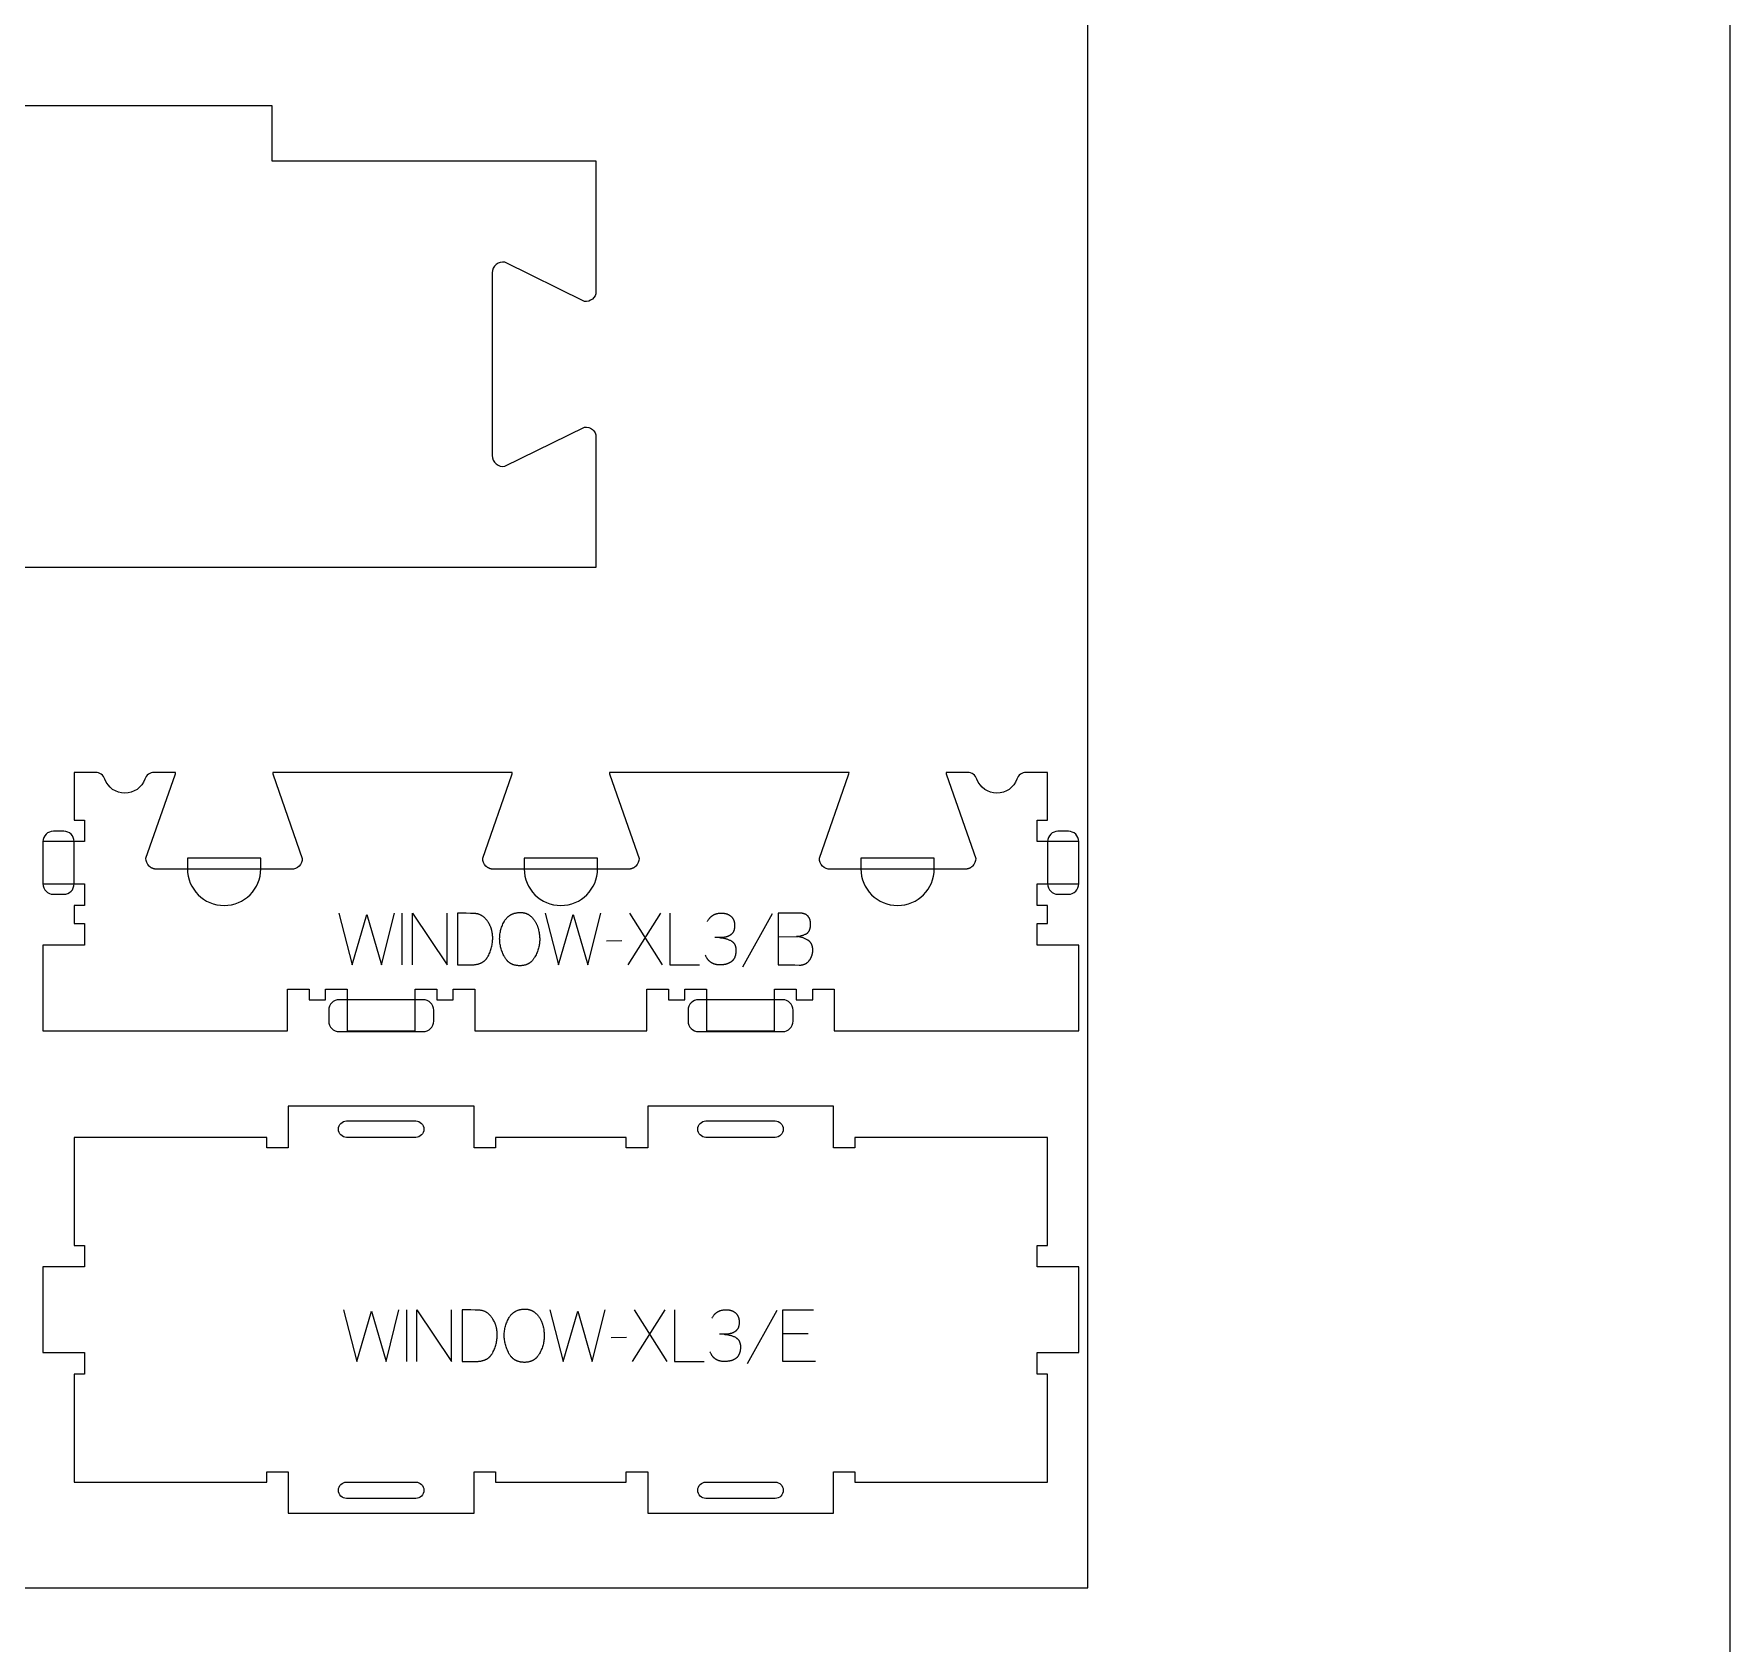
# Model space of a CAD drawing. Extents: x 0 to 4485, y 0 to 8771.
# Drawn here: x 2202 to 3183, y 3731 to 4662 of the extents above; entities that cross this region are included whole.
import ezdxf

# ---------------------------------------------------------------- set-up
doc = ezdxf.new("R2010")
doc.units = 0
for name, color, linetype in [('0_SHEET_SPRUCEPLY_2440X122', 1, 'CONTINUOUS'), ('1_ANYTOOL_1MMDEEP_LABELS_S', 2, 'CONTINUOUS'), ('3_ANYTOOL_CUTTHROUGH_INSID', 4, 'CONTINUOUS'), ('4_ANYTOOL_CUTTHROUGH_OUTSI', 5, 'CONTINUOUS'), ('5_ANYTOOL_HALF_MILL_9MM_IN', 3, 'CONTINUOUS'), ('DONOTCUT', 7, 'CONTINUOUS')]:
    doc.layers.add(name, color=color, linetype=linetype)

msp = doc.modelspace()

# ---------------------------------------------------------------- linework, layer by layer
at = {"layer": '0_SHEET_SPRUCEPLY_2440X122'}
msp.add_lwpolyline([(371.7, 4982.59), (371.7, 3762.59), (2811.7, 3762.59), (2811.7, 4982.59)], close=True, dxfattribs=at)
at = {"layer": '1_ANYTOOL_1MMDEEP_LABELS_S', "color": 2}
for points in [[(2378.19, 4153.08), (2385.9, 4123.08), (2394.34, 4152.18), (2402.83, 4123.08), (2410.33, 4153.08)], [(2414.7, 4153.08), (2414.7, 4123.08)], [(2420.7, 4123.08), (2420.7, 4153.08), (2440.76, 4123.08), (2440.76, 4153.08)], [(2497.59, 4153.08), (2505.3, 4123.08), (2513.74, 4152.18), (2522.23, 4123.08), (2529.73, 4153.08)], [(2564.27, 4153.08), (2545.37, 4123.08)], [(2565.51, 4123.08), (2546.57, 4153.08)], [(2569.8, 4153.08), (2569.8, 4123.08), (2586.9, 4123.08)], [(2591.44, 4148.15), (2591.6, 4148.45), (2591.77, 4148.75), (2591.94, 4149.03), (2592.12, 4149.31), (2592.3, 4149.57), (2592.49, 4149.83), (2592.68, 4150.07), (2592.79, 4150.19), (2592.89, 4150.31), (2592.99, 4150.42), (2593.1, 4150.53), (2593.2, 4150.64), (2593.31, 4150.75), (2593.42, 4150.85), (2593.53, 4150.96), (2593.65, 4151.06), (2593.76, 4151.15), (2593.88, 4151.25), (2593.99, 4151.34), (2594.11, 4151.43), (2594.23, 4151.52), (2594.36, 4151.61), (2594.48, 4151.69), (2594.61, 4151.77), (2594.73, 4151.85), (2594.86, 4151.92), (2594.99, 4152), (2595.12, 4152.07), (2595.26, 4152.14), (2595.39, 4152.2), (2595.53, 4152.27), (2595.67, 4152.33), (2595.81, 4152.39), (2595.95, 4152.44), (2596.09, 4152.5), (2596.23, 4152.55), (2596.38, 4152.6), (2596.53, 4152.65), (2596.68, 4152.69), (2596.98, 4152.77), (2597.29, 4152.84), (2597.6, 4152.91), (2597.93, 4152.96), (2598.25, 4153), (2598.59, 4153.04), (2598.93, 4153.06), (2599.28, 4153.07), (2599.63, 4153.08), (2599.84, 4153.08), (2600.05, 4153.07), (2600.25, 4153.06), (2600.46, 4153.05), (2600.66, 4153.03), (2600.85, 4153.01), (2601.05, 4152.99), (2601.24, 4152.96), (2601.43, 4152.93), (2601.62, 4152.9), (2601.81, 4152.86), (2601.99, 4152.81), (2602.17, 4152.77), (2602.35, 4152.72), (2602.53, 4152.67), (2602.7, 4152.61), (2602.87, 4152.55), (2603.04, 4152.48), (2603.2, 4152.41), (2603.37, 4152.34), (2603.53, 4152.27), (2603.69, 4152.19), (2603.84, 4152.11), (2604, 4152.02), (2604.15, 4151.93), (2604.3, 4151.83), (2604.44, 4151.74), (2604.59, 4151.64), (2604.73, 4151.53), (2604.87, 4151.42), (2605, 4151.31), (2605.14, 4151.19), (2605.27, 4151.07), (2605.39, 4150.95), (2605.52, 4150.83), (2605.63, 4150.7), (2605.75, 4150.57), (2605.86, 4150.43), (2605.96, 4150.29), (2606.06, 4150.15), (2606.16, 4150.01), (2606.25, 4149.86), (2606.34, 4149.71), (2606.42, 4149.56), (2606.5, 4149.4), (2606.58, 4149.24), (2606.65, 4149.08), (2606.72, 4148.91), (2606.78, 4148.74), (2606.84, 4148.57), (2606.89, 4148.4), (2606.94, 4148.22), (2606.99, 4148.04), (2607.03, 4147.85), (2607.07, 4147.66), (2607.1, 4147.47), (2607.13, 4147.28), (2607.15, 4147.08), (2607.18, 4146.88), (2607.19, 4146.68), (2607.2, 4146.47), (2607.21, 4146.26), (2607.22, 4146.05), (2607.21, 4145.49), (2607.2, 4145.16), (2607.17, 4144.84), (2607.14, 4144.53), (2607.1, 4144.23), (2607.08, 4144.08), (2607.05, 4143.93), (2607.02, 4143.79), (2606.99, 4143.65), (2606.96, 4143.52), (2606.93, 4143.38), (2606.89, 4143.25), (2606.85, 4143.12), (2606.81, 4143), (2606.76, 4142.87), (2606.72, 4142.75), (2606.67, 4142.63), (2606.62, 4142.52), (2606.56, 4142.41), (2606.51, 4142.29), (2606.45, 4142.19), (2606.39, 4142.08), (2606.33, 4141.98), (2606.26, 4141.88), (2606.2, 4141.78), (2606.13, 4141.69), (2606.06, 4141.59), (2605.91, 4141.42), (2605.76, 4141.24), (2605.6, 4141.08), (2605.44, 4140.92), (2605.36, 4140.84), (2605.28, 4140.77), (2605.2, 4140.69), (2605.11, 4140.62), (2605.03, 4140.55), (2604.94, 4140.48), (2604.85, 4140.42), (2604.76, 4140.35), (2604.67, 4140.29), (2604.58, 4140.23), (2604.49, 4140.17), (2604.39, 4140.11), (2604.3, 4140.05), (2604.2, 4140), (2604.11, 4139.94), (2604.01, 4139.89), (2603.91, 4139.84), (2603.81, 4139.79), (2603.71, 4139.75), (2603.61, 4139.7), (2603.5, 4139.66), (2603.4, 4139.62), (2603.19, 4139.54), (2602.97, 4139.46), (2602.75, 4139.4), (2602.53, 4139.33), (2602.31, 4139.27), (2602.09, 4139.22), (2601.86, 4139.17), (2601.63, 4139.12), (2601.4, 4139.08), (2601.17, 4139.04), (2600.93, 4139), (2600.7, 4138.98), (2600.46, 4138.95), (2600.22, 4138.93), (2599.97, 4138.91), (2599.73, 4138.9), (2599.48, 4138.89), (2595.77, 4138.85)], [(2632.41, 4153.08), (2632.41, 4123.08), (2642.1, 4123.08), (2644.63, 4122.99), (2644.86, 4122.99), (2645.08, 4122.99), (2645.31, 4122.99), (2645.53, 4123.01), (2645.74, 4123.02), (2645.95, 4123.05), (2646.16, 4123.07), (2646.37, 4123.11), (2646.58, 4123.15), (2646.78, 4123.19), (2646.97, 4123.24), (2647.17, 4123.3), (2647.36, 4123.36), (2647.55, 4123.43), (2647.73, 4123.5), (2647.91, 4123.58), (2648.09, 4123.66), (2648.27, 4123.75), (2648.44, 4123.85), (2648.61, 4123.95), (2648.77, 4124.05), (2648.94, 4124.16), (2649.1, 4124.28), (2649.25, 4124.4), (2649.41, 4124.53), (2649.56, 4124.67), (2649.7, 4124.81), (2649.85, 4124.95), (2649.99, 4125.1), (2650.13, 4125.26), (2650.26, 4125.42), (2650.39, 4125.59), (2650.52, 4125.76), (2650.65, 4125.93), (2650.76, 4126.1), (2650.88, 4126.28), (2650.99, 4126.45), (2651.1, 4126.63), (2651.2, 4126.81), (2651.3, 4126.98), (2651.4, 4127.16), (2651.49, 4127.34), (2651.58, 4127.53), (2651.66, 4127.71), (2651.74, 4127.89), (2651.81, 4128.08), (2651.89, 4128.27), (2651.95, 4128.45), (2652.02, 4128.64), (2652.07, 4128.83), (2652.13, 4129.02), (2652.18, 4129.21), (2652.23, 4129.41), (2652.27, 4129.6), (2652.31, 4129.8), (2652.34, 4129.99), (2652.37, 4130.19), (2652.4, 4130.39), (2652.42, 4130.59), (2652.44, 4130.79), (2652.45, 4130.99), (2652.46, 4131.2), (2652.47, 4131.4), (2652.47, 4131.61), (2652.47, 4131.86), (2652.46, 4132.11), (2652.45, 4132.35), (2652.43, 4132.59), (2652.4, 4132.82), (2652.37, 4133.05), (2652.33, 4133.28), (2652.29, 4133.5), (2652.24, 4133.72), (2652.19, 4133.93), (2652.13, 4134.14), (2652.06, 4134.34), (2651.99, 4134.54), (2651.91, 4134.73), (2651.83, 4134.92), (2651.74, 4135.11), (2651.7, 4135.2), (2651.65, 4135.29), (2651.6, 4135.38), (2651.55, 4135.46), (2651.5, 4135.55), (2651.44, 4135.63), (2651.39, 4135.72), (2651.33, 4135.8), (2651.28, 4135.88), (2651.22, 4135.96), (2651.16, 4136.04), (2651.09, 4136.12), (2651.03, 4136.2), (2650.97, 4136.28), (2650.9, 4136.35), (2650.83, 4136.43), (2650.76, 4136.5), (2650.69, 4136.57), (2650.62, 4136.64), (2650.55, 4136.71), (2650.47, 4136.78), (2650.4, 4136.85), (2650.24, 4136.98), (2650.08, 4137.1), (2649.91, 4137.23), (2649.74, 4137.34), (2649.56, 4137.46), (2649.19, 4137.67), (2648.82, 4137.88), (2648.44, 4138.07), (2648.05, 4138.26), (2647.66, 4138.43), (2647.26, 4138.58), (2646.86, 4138.73), (2646.45, 4138.87), (2646.04, 4138.99), (2645.61, 4139.1), (2645.19, 4139.2), (2644.75, 4139.29), (2644.31, 4139.37), (2643.87, 4139.44), (2643.42, 4139.49), (2642.96, 4139.54)], [(2632.41, 4139.41), (2642.96, 4139.54), (2643.36, 4139.57), (2643.75, 4139.61), (2644.14, 4139.66), (2644.52, 4139.71), (2644.9, 4139.78), (2645.27, 4139.86), (2645.63, 4139.94), (2646, 4140.03), (2646.35, 4140.14), (2646.7, 4140.25), (2647.04, 4140.37), (2647.38, 4140.5), (2647.71, 4140.63), (2648.04, 4140.78), (2648.36, 4140.94), (2648.68, 4141.1), (2648.76, 4141.14), (2648.83, 4141.19), (2648.91, 4141.23), (2648.98, 4141.28), (2649.06, 4141.33), (2649.13, 4141.38), (2649.2, 4141.43), (2649.27, 4141.48), (2649.33, 4141.54), (2649.4, 4141.59), (2649.47, 4141.65), (2649.53, 4141.71), (2649.59, 4141.77), (2649.66, 4141.83), (2649.72, 4141.89), (2649.78, 4141.95), (2649.83, 4142.02), (2649.89, 4142.08), (2649.95, 4142.15), (2650, 4142.22), (2650.05, 4142.29), (2650.11, 4142.36), (2650.16, 4142.43), (2650.21, 4142.51), (2650.26, 4142.58), (2650.3, 4142.66), (2650.35, 4142.74), (2650.39, 4142.82), (2650.44, 4142.9), (2650.48, 4142.98), (2650.52, 4143.07), (2650.56, 4143.15), (2650.6, 4143.24), (2650.64, 4143.33), (2650.71, 4143.51), (2650.77, 4143.69), (2650.83, 4143.89), (2650.89, 4144.08), (2650.94, 4144.28), (2650.99, 4144.49), (2651.03, 4144.71), (2651.07, 4144.92), (2651.1, 4145.15), (2651.13, 4145.38), (2651.15, 4145.61), (2651.16, 4145.85), (2651.18, 4146.1), (2651.18, 4146.35), (2651.19, 4146.61), (2651.18, 4147.01), (2651.17, 4147.2), (2651.16, 4147.39), (2651.15, 4147.58), (2651.13, 4147.76), (2651.11, 4147.95), (2651.08, 4148.12), (2651.05, 4148.3), (2651.02, 4148.47), (2650.99, 4148.64), (2650.95, 4148.81), (2650.91, 4148.97), (2650.87, 4149.13), (2650.82, 4149.29), (2650.77, 4149.44), (2650.71, 4149.59), (2650.66, 4149.74), (2650.6, 4149.88), (2650.53, 4150.02), (2650.47, 4150.16), (2650.4, 4150.29), (2650.32, 4150.42), (2650.25, 4150.55), (2650.17, 4150.68), (2650.08, 4150.8), (2650, 4150.92), (2649.91, 4151.03), (2649.81, 4151.14), (2649.72, 4151.25), (2649.62, 4151.36), (2649.51, 4151.46), (2649.41, 4151.56), (2649.3, 4151.66), (2649.19, 4151.75), (2649.07, 4151.84), (2648.95, 4151.93), (2648.83, 4152.01), (2648.7, 4152.09), (2648.57, 4152.17), (2648.44, 4152.24), (2648.31, 4152.31), (2648.17, 4152.38), (2648.03, 4152.45), (2647.88, 4152.51), (2647.73, 4152.57), (2647.58, 4152.62), (2647.43, 4152.68), (2647.27, 4152.72), (2647.11, 4152.77), (2646.94, 4152.81), (2646.77, 4152.85), (2646.6, 4152.89), (2646.43, 4152.92), (2646.25, 4152.95), (2646.07, 4152.98), (2645.88, 4153), (2645.7, 4153.02), (2645.5, 4153.04), (2645.31, 4153.05), (2644.91, 4153.07), (2644.5, 4153.08), (2632.41, 4153.08)], [(2628.99, 4152.61), (2611.8, 4121.84)], [(2541.94, 4136.97), (2533.16, 4136.88)], [(2598.56, 4138.85), (2598.99, 4138.82), (2599.43, 4138.79), (2599.86, 4138.74), (2600.28, 4138.68), (2600.7, 4138.61), (2601.12, 4138.53), (2601.53, 4138.43), (2601.93, 4138.33), (2602.34, 4138.22), (2602.73, 4138.09), (2603.13, 4137.96), (2603.52, 4137.81), (2603.9, 4137.65), (2604.28, 4137.48), (2604.66, 4137.31), (2605.03, 4137.12), (2605.21, 4137.02), (2605.39, 4136.91), (2605.47, 4136.86), (2605.56, 4136.8), (2605.64, 4136.74), (2605.72, 4136.69), (2605.8, 4136.63), (2605.88, 4136.57), (2605.96, 4136.5), (2606.03, 4136.44), (2606.11, 4136.38), (2606.18, 4136.31), (2606.25, 4136.25), (2606.32, 4136.18), (2606.39, 4136.11), (2606.46, 4136.04), (2606.52, 4135.97), (2606.59, 4135.9), (2606.65, 4135.82), (2606.71, 4135.75), (2606.77, 4135.67), (2606.83, 4135.6), (2606.89, 4135.52), (2606.94, 4135.44), (2607, 4135.36), (2607.05, 4135.27), (2607.1, 4135.19), (2607.15, 4135.11), (2607.2, 4135.02), (2607.25, 4134.93), (2607.29, 4134.85), (2607.34, 4134.76), (2607.38, 4134.67), (2607.42, 4134.58), (2607.46, 4134.48), (2607.5, 4134.39), (2607.57, 4134.2), (2607.64, 4134), (2607.7, 4133.8), (2607.75, 4133.59), (2607.8, 4133.38), (2607.84, 4133.17), (2607.88, 4132.95), (2607.91, 4132.72), (2607.94, 4132.49), (2607.96, 4132.26), (2607.97, 4132.02), (2607.98, 4131.77), (2607.99, 4131.52), (2607.98, 4131.24), (2607.98, 4130.97), (2607.96, 4130.7), (2607.95, 4130.44), (2607.93, 4130.18), (2607.9, 4129.92), (2607.87, 4129.67), (2607.83, 4129.43), (2607.79, 4129.19), (2607.74, 4128.96), (2607.69, 4128.73), (2607.64, 4128.5), (2607.58, 4128.28), (2607.51, 4128.07), (2607.44, 4127.86), (2607.36, 4127.65), (2607.28, 4127.45), (2607.2, 4127.26), (2607.11, 4127.07), (2607.02, 4126.89), (2606.92, 4126.71), (2606.81, 4126.53), (2606.7, 4126.36), (2606.59, 4126.19), (2606.47, 4126.03), (2606.35, 4125.88), (2606.22, 4125.73), (2606.15, 4125.66), (2606.08, 4125.58), (2606.01, 4125.51), (2605.94, 4125.44), (2605.87, 4125.37), (2605.8, 4125.31), (2605.73, 4125.24), (2605.65, 4125.18), (2605.5, 4125.05), (2605.34, 4124.93), (2605.18, 4124.81), (2605.02, 4124.7), (2604.85, 4124.59), (2604.68, 4124.48), (2604.51, 4124.38), (2604.33, 4124.28), (2604.15, 4124.19), (2603.96, 4124.1), (2603.77, 4124.01), (2603.58, 4123.93), (2603.38, 4123.85), (2603.18, 4123.77), (2602.98, 4123.7), (2602.77, 4123.64), (2602.56, 4123.57), (2602.35, 4123.51), (2602.13, 4123.46), (2601.91, 4123.4), (2601.69, 4123.36), (2601.46, 4123.31), (2601.23, 4123.27), (2601, 4123.24), (2600.76, 4123.2), (2600.27, 4123.15), (2599.77, 4123.11), (2599.26, 4123.09), (2598.73, 4123.08), (2598.35, 4123.09), (2597.97, 4123.1), (2597.61, 4123.13), (2597.25, 4123.17), (2596.9, 4123.22), (2596.72, 4123.25), (2596.55, 4123.28), (2596.38, 4123.31), (2596.22, 4123.35), (2596.05, 4123.39), (2595.89, 4123.44), (2595.73, 4123.48), (2595.57, 4123.53), (2595.41, 4123.58), (2595.26, 4123.64), (2595.1, 4123.69), (2594.95, 4123.75), (2594.8, 4123.82), (2594.66, 4123.88), (2594.51, 4123.95), (2594.37, 4124.02), (2594.22, 4124.09), (2594.08, 4124.17), (2593.95, 4124.25), (2593.81, 4124.33), (2593.68, 4124.42), (2593.54, 4124.5), (2593.41, 4124.6), (2593.28, 4124.69), (2593.16, 4124.78), (2593.03, 4124.88), (2592.91, 4124.98), (2592.79, 4125.09), (2592.67, 4125.2), (2592.56, 4125.31), (2592.44, 4125.42), (2592.33, 4125.53), (2592.22, 4125.65), (2592.11, 4125.77), (2592, 4125.9), (2591.89, 4126.02), (2591.79, 4126.15), (2591.69, 4126.29), (2591.59, 4126.42), (2591.49, 4126.56), (2591.4, 4126.7), (2591.3, 4126.84), (2591.21, 4126.99), (2591.12, 4127.14), (2590.95, 4127.44), (2590.78, 4127.76), (2590.62, 4128.09), (2590.47, 4128.43), (2590.33, 4128.78)], [(2380.82, 3923.49), (2388.53, 3893.49), (2396.98, 3922.59), (2405.46, 3893.49), (2412.96, 3923.49)], [(2417.33, 3923.49), (2417.33, 3893.49)], [(2423.33, 3893.49), (2423.33, 3923.49), (2443.39, 3893.49), (2443.39, 3923.49)], [(2500.22, 3923.49), (2507.93, 3893.49), (2516.38, 3922.59), (2524.86, 3893.49), (2532.36, 3923.49)], [(2566.91, 3923.49), (2548.01, 3893.49)], [(2568.15, 3893.49), (2549.21, 3923.49)], [(2572.43, 3923.49), (2572.43, 3893.49), (2589.53, 3893.49)], [(2594.08, 3918.56), (2594.24, 3918.87), (2594.4, 3919.16), (2594.57, 3919.44), (2594.75, 3919.72), (2594.93, 3919.98), (2595.12, 3920.24), (2595.32, 3920.48), (2595.42, 3920.6), (2595.52, 3920.72), (2595.62, 3920.83), (2595.73, 3920.95), (2595.84, 3921.06), (2595.94, 3921.16), (2596.05, 3921.27), (2596.17, 3921.37), (2596.28, 3921.47), (2596.39, 3921.57), (2596.51, 3921.66), (2596.63, 3921.75), (2596.75, 3921.84), (2596.87, 3921.93), (2596.99, 3922.02), (2597.11, 3922.1), (2597.24, 3922.18), (2597.37, 3922.26), (2597.49, 3922.34), (2597.63, 3922.41), (2597.76, 3922.48), (2597.89, 3922.55), (2598.03, 3922.61), (2598.16, 3922.68), (2598.3, 3922.74), (2598.44, 3922.8), (2598.58, 3922.86), (2598.72, 3922.91), (2598.87, 3922.96), (2599.01, 3923.01), (2599.16, 3923.06), (2599.31, 3923.1), (2599.61, 3923.18), (2599.92, 3923.26), (2600.24, 3923.32), (2600.56, 3923.37), (2600.89, 3923.42), (2601.22, 3923.45), (2601.56, 3923.47), (2601.91, 3923.49), (2602.26, 3923.49), (2602.47, 3923.49), (2602.68, 3923.48), (2602.89, 3923.48), (2603.09, 3923.46), (2603.29, 3923.45), (2603.49, 3923.43), (2603.68, 3923.4), (2603.88, 3923.37), (2604.07, 3923.34), (2604.26, 3923.31), (2604.44, 3923.27), (2604.62, 3923.23), (2604.8, 3923.18), (2604.98, 3923.13), (2605.16, 3923.08), (2605.33, 3923.02), (2605.5, 3922.96), (2605.67, 3922.9), (2605.84, 3922.83), (2606, 3922.76), (2606.16, 3922.68), (2606.32, 3922.6), (2606.48, 3922.52), (2606.63, 3922.43), (2606.78, 3922.34), (2606.93, 3922.25), (2607.08, 3922.15), (2607.22, 3922.05), (2607.36, 3921.94), (2607.5, 3921.83), (2607.64, 3921.72), (2607.77, 3921.61), (2607.9, 3921.49), (2608.03, 3921.36), (2608.15, 3921.24), (2608.27, 3921.11), (2608.38, 3920.98), (2608.49, 3920.84), (2608.59, 3920.71), (2608.7, 3920.56), (2608.79, 3920.42), (2608.88, 3920.27), (2608.97, 3920.12), (2609.06, 3919.97), (2609.14, 3919.81), (2609.21, 3919.65), (2609.28, 3919.49), (2609.35, 3919.32), (2609.41, 3919.16), (2609.47, 3918.98), (2609.53, 3918.81), (2609.58, 3918.63), (2609.62, 3918.45), (2609.66, 3918.26), (2609.7, 3918.08), (2609.73, 3917.89), (2609.76, 3917.69), (2609.79, 3917.5), (2609.81, 3917.3), (2609.83, 3917.09), (2609.84, 3916.89), (2609.85, 3916.68), (2609.85, 3916.46), (2609.84, 3915.91), (2609.83, 3915.57), (2609.81, 3915.25), (2609.78, 3914.94), (2609.74, 3914.64), (2609.71, 3914.49), (2609.69, 3914.35), (2609.66, 3914.21), (2609.63, 3914.07), (2609.59, 3913.93), (2609.56, 3913.8), (2609.52, 3913.66), (2609.48, 3913.54), (2609.44, 3913.41), (2609.4, 3913.29), (2609.35, 3913.17), (2609.3, 3913.05), (2609.25, 3912.93), (2609.2, 3912.82), (2609.14, 3912.71), (2609.08, 3912.6), (2609.02, 3912.49), (2608.96, 3912.39), (2608.9, 3912.29), (2608.83, 3912.19), (2608.76, 3912.1), (2608.69, 3912.01), (2608.54, 3911.83), (2608.39, 3911.66), (2608.24, 3911.49), (2608.08, 3911.33), (2608, 3911.25), (2607.91, 3911.18), (2607.83, 3911.11), (2607.74, 3911.03), (2607.66, 3910.96), (2607.57, 3910.9), (2607.48, 3910.83), (2607.39, 3910.76), (2607.3, 3910.7), (2607.21, 3910.64), (2607.12, 3910.58), (2607.03, 3910.52), (2606.93, 3910.46), (2606.84, 3910.41), (2606.74, 3910.35), (2606.64, 3910.3), (2606.54, 3910.25), (2606.44, 3910.2), (2606.34, 3910.16), (2606.24, 3910.11), (2606.14, 3910.07), (2606.03, 3910.03), (2605.82, 3909.95), (2605.6, 3909.88), (2605.39, 3909.81), (2605.17, 3909.74), (2604.95, 3909.68), (2604.72, 3909.63), (2604.49, 3909.58), (2604.27, 3909.53), (2604.04, 3909.49), (2603.8, 3909.45), (2603.57, 3909.42), (2603.33, 3909.39), (2603.09, 3909.36), (2602.85, 3909.34), (2602.61, 3909.33), (2602.36, 3909.31), (2602.11, 3909.31), (2598.41, 3909.26)], [(2631.62, 3923.02), (2614.43, 3892.25)], [(2653.99, 3893.49), (2635.05, 3893.49), (2635.05, 3923.49), (2652.88, 3923.49)], [(2544.58, 3907.38), (2535.79, 3907.29)], [(2601.19, 3909.26), (2601.63, 3909.24), (2602.06, 3909.2), (2602.49, 3909.15), (2602.91, 3909.09), (2603.33, 3909.02), (2603.75, 3908.94), (2604.16, 3908.85), (2604.57, 3908.74), (2604.97, 3908.63), (2605.37, 3908.51), (2605.76, 3908.37), (2606.15, 3908.22), (2606.53, 3908.07), (2606.91, 3907.9), (2607.29, 3907.72), (2607.66, 3907.53), (2607.84, 3907.43), (2608.02, 3907.32), (2608.11, 3907.27), (2608.19, 3907.21), (2608.27, 3907.16), (2608.36, 3907.1), (2608.44, 3907.04), (2608.51, 3906.98), (2608.59, 3906.92), (2608.67, 3906.85), (2608.74, 3906.79), (2608.81, 3906.73), (2608.89, 3906.66), (2608.96, 3906.59), (2609.02, 3906.52), (2609.09, 3906.45), (2609.16, 3906.38), (2609.22, 3906.31), (2609.28, 3906.24), (2609.35, 3906.16), (2609.41, 3906.09), (2609.46, 3906.01), (2609.52, 3905.93), (2609.58, 3905.85), (2609.63, 3905.77), (2609.68, 3905.69), (2609.74, 3905.6), (2609.79, 3905.52), (2609.83, 3905.43), (2609.88, 3905.35), (2609.93, 3905.26), (2609.97, 3905.17), (2610.01, 3905.08), (2610.05, 3904.99), (2610.09, 3904.9), (2610.13, 3904.8), (2610.2, 3904.61), (2610.27, 3904.41), (2610.33, 3904.21), (2610.39, 3904.01), (2610.43, 3903.8), (2610.48, 3903.58), (2610.52, 3903.36), (2610.55, 3903.13), (2610.57, 3902.9), (2610.59, 3902.67), (2610.61, 3902.43), (2610.62, 3902.18), (2610.62, 3901.93), (2610.62, 3901.66), (2610.61, 3901.38), (2610.6, 3901.11), (2610.58, 3900.85), (2610.56, 3900.59), (2610.53, 3900.34), (2610.5, 3900.09), (2610.46, 3899.84), (2610.42, 3899.6), (2610.38, 3899.37), (2610.33, 3899.14), (2610.27, 3898.92), (2610.21, 3898.7), (2610.14, 3898.48), (2610.07, 3898.27), (2610, 3898.07), (2609.92, 3897.87), (2609.83, 3897.67), (2609.74, 3897.48), (2609.65, 3897.3), (2609.55, 3897.12), (2609.44, 3896.94), (2609.34, 3896.77), (2609.22, 3896.61), (2609.1, 3896.45), (2608.98, 3896.29), (2608.85, 3896.14), (2608.78, 3896.07), (2608.72, 3896), (2608.65, 3895.92), (2608.58, 3895.86), (2608.51, 3895.79), (2608.43, 3895.72), (2608.36, 3895.65), (2608.29, 3895.59), (2608.13, 3895.46), (2607.98, 3895.34), (2607.82, 3895.22), (2607.65, 3895.11), (2607.48, 3895), (2607.31, 3894.9), (2607.14, 3894.79), (2606.96, 3894.7), (2606.78, 3894.6), (2606.59, 3894.51), (2606.4, 3894.42), (2606.21, 3894.34), (2606.02, 3894.26), (2605.82, 3894.19), (2605.61, 3894.12), (2605.41, 3894.05), (2605.2, 3893.98), (2604.98, 3893.93), (2604.77, 3893.87), (2604.55, 3893.82), (2604.32, 3893.77), (2604.1, 3893.73), (2603.87, 3893.68), (2603.63, 3893.65), (2603.39, 3893.62), (2602.91, 3893.56), (2602.41, 3893.52), (2601.89, 3893.5), (2601.36, 3893.49), (2600.98, 3893.5), (2600.61, 3893.51), (2600.24, 3893.54), (2599.88, 3893.58), (2599.53, 3893.63), (2599.36, 3893.66), (2599.19, 3893.69), (2599.02, 3893.73), (2598.85, 3893.76), (2598.69, 3893.81), (2598.52, 3893.85), (2598.36, 3893.89), (2598.2, 3893.94), (2598.05, 3893.99), (2597.89, 3894.05), (2597.74, 3894.11), (2597.59, 3894.17), (2597.44, 3894.23), (2597.29, 3894.29), (2597.14, 3894.36), (2597, 3894.43), (2596.86, 3894.51), (2596.72, 3894.58), (2596.58, 3894.66), (2596.44, 3894.74), (2596.31, 3894.83), (2596.18, 3894.92), (2596.05, 3895.01), (2595.92, 3895.1), (2595.79, 3895.2), (2595.67, 3895.3), (2595.54, 3895.4), (2595.42, 3895.5), (2595.31, 3895.61), (2595.19, 3895.72), (2595.07, 3895.83), (2594.96, 3895.95), (2594.85, 3896.07), (2594.74, 3896.19), (2594.63, 3896.31), (2594.53, 3896.44), (2594.42, 3896.57), (2594.32, 3896.7), (2594.22, 3896.83), (2594.13, 3896.97), (2594.03, 3897.11), (2593.94, 3897.25), (2593.85, 3897.4), (2593.76, 3897.55), (2593.58, 3897.86), (2593.42, 3898.17), (2593.26, 3898.5), (2593.11, 3898.84), (2592.96, 3899.19)], [(2649.71, 3909.56), (2635.05, 3909.56)]]:
    msp.add_lwpolyline(points, dxfattribs=at)
for points in [[(2446.8, 4153.08), (2446.8, 4123.08), (2455.33, 4123.17), (2455.74, 4123.18), (2456.14, 4123.19), (2456.54, 4123.22), (2456.93, 4123.26), (2457.31, 4123.31), (2457.68, 4123.37), (2458.04, 4123.43), (2458.4, 4123.51), (2458.75, 4123.6), (2459.09, 4123.69), (2459.42, 4123.8), (2459.74, 4123.91), (2460.06, 4124.03), (2460.22, 4124.1), (2460.37, 4124.17), (2460.52, 4124.24), (2460.67, 4124.31), (2460.82, 4124.38), (2460.96, 4124.46), (2461.11, 4124.54), (2461.25, 4124.62), (2461.39, 4124.71), (2461.53, 4124.79), (2461.66, 4124.88), (2461.8, 4124.97), (2461.93, 4125.07), (2462.06, 4125.16), (2462.19, 4125.26), (2462.31, 4125.36), (2462.44, 4125.47), (2462.56, 4125.57), (2462.68, 4125.68), (2462.8, 4125.79), (2462.91, 4125.9), (2463.03, 4126.02), (2463.14, 4126.14), (2463.25, 4126.26), (2463.36, 4126.38), (2463.46, 4126.5), (2463.57, 4126.63), (2463.67, 4126.76), (2463.77, 4126.89), (2463.87, 4127.02), (2463.97, 4127.16), (2464.06, 4127.3), (2464.24, 4127.58), (2464.42, 4127.88), (2464.59, 4128.18), (2464.9, 4128.8), (2465.2, 4129.42), (2465.47, 4130.05), (2465.73, 4130.69), (2465.96, 4131.33), (2466.18, 4131.98), (2466.37, 4132.63), (2466.55, 4133.29), (2466.7, 4133.95), (2466.83, 4134.62), (2466.95, 4135.3), (2467.04, 4135.98), (2467.11, 4136.67), (2467.16, 4137.36), (2467.19, 4138.06), (2467.2, 4138.77), (2467.19, 4139.36), (2467.16, 4139.95), (2467.11, 4140.54), (2467.05, 4141.12), (2466.96, 4141.69), (2466.91, 4141.97), (2466.85, 4142.26), (2466.79, 4142.54), (2466.72, 4142.82), (2466.65, 4143.1), (2466.58, 4143.37), (2466.5, 4143.65), (2466.41, 4143.92), (2466.32, 4144.19), (2466.23, 4144.46), (2466.13, 4144.73), (2466.03, 4145), (2465.92, 4145.27), (2465.8, 4145.53), (2465.56, 4146.06), (2465.3, 4146.57), (2465.02, 4147.09), (2464.71, 4147.59), (2464.52, 4147.9), (2464.32, 4148.2), (2464.12, 4148.48), (2463.92, 4148.76), (2463.71, 4149.03), (2463.5, 4149.29), (2463.28, 4149.54), (2463.06, 4149.78), (2462.84, 4150.02), (2462.62, 4150.24), (2462.39, 4150.45), (2462.16, 4150.66), (2461.92, 4150.85), (2461.68, 4151.04), (2461.44, 4151.21), (2461.2, 4151.38), (2460.95, 4151.54), (2460.69, 4151.69), (2460.44, 4151.83), (2460.18, 4151.96), (2459.92, 4152.08), (2459.65, 4152.19), (2459.38, 4152.29), (2459.11, 4152.39), (2458.83, 4152.47), (2458.55, 4152.55), (2458.27, 4152.61), (2457.99, 4152.67), (2457.7, 4152.72), (2457.4, 4152.75), (2457.11, 4152.78), (2456.81, 4152.8), (2454.37, 4152.91), (2451.9, 4152.99), (2449.37, 4153.05)], [(2483.27, 4153.42), (2483.64, 4153.42), (2484.01, 4153.4), (2484.37, 4153.37), (2484.72, 4153.33), (2484.89, 4153.31), (2485.06, 4153.28), (2485.23, 4153.25), (2485.4, 4153.21), (2485.56, 4153.18), (2485.72, 4153.14), (2485.89, 4153.1), (2486.05, 4153.05), (2486.21, 4153.01), (2486.36, 4152.95), (2486.52, 4152.9), (2486.67, 4152.84), (2486.82, 4152.79), (2486.97, 4152.72), (2487.12, 4152.66), (2487.27, 4152.59), (2487.41, 4152.52), (2487.55, 4152.45), (2487.69, 4152.37), (2487.83, 4152.29), (2487.97, 4152.21), (2488.11, 4152.12), (2488.24, 4152.03), (2488.37, 4151.94), (2488.63, 4151.76), (2488.89, 4151.56), (2489.13, 4151.36), (2489.38, 4151.16), (2489.61, 4150.94), (2489.84, 4150.72), (2490.07, 4150.5), (2490.28, 4150.27), (2490.5, 4150.03), (2490.7, 4149.79), (2490.91, 4149.54), (2491.1, 4149.28), (2491.29, 4149.02), (2491.47, 4148.75), (2491.65, 4148.47), (2491.82, 4148.19), (2491.99, 4147.91), (2492.15, 4147.62), (2492.3, 4147.33), (2492.45, 4147.03), (2492.59, 4146.73), (2492.73, 4146.42), (2492.86, 4146.12), (2492.99, 4145.8), (2493.11, 4145.49), (2493.22, 4145.17), (2493.33, 4144.85), (2493.44, 4144.52), (2493.53, 4144.19), (2493.63, 4143.86), (2493.71, 4143.52), (2493.79, 4143.18), (2493.94, 4142.5), (2494.07, 4141.82), (2494.17, 4141.15), (2494.26, 4140.49), (2494.33, 4139.83), (2494.38, 4139.19), (2494.41, 4138.54), (2494.41, 4137.91), (2494.4, 4137.27), (2494.37, 4136.63), (2494.32, 4136), (2494.24, 4135.36), (2494.14, 4134.72), (2494.03, 4134.08), (2493.89, 4133.45), (2493.72, 4132.81), (2493.54, 4132.17), (2493.34, 4131.53), (2493.11, 4130.9), (2492.86, 4130.26), (2492.59, 4129.62), (2492.3, 4128.98), (2491.99, 4128.35), (2491.65, 4127.71), (2491.47, 4127.39), (2491.29, 4127.09), (2491.1, 4126.8), (2490.91, 4126.51), (2490.71, 4126.24), (2490.5, 4125.97), (2490.29, 4125.72), (2490.07, 4125.48), (2489.96, 4125.36), (2489.84, 4125.24), (2489.73, 4125.13), (2489.61, 4125.02), (2489.49, 4124.91), (2489.37, 4124.8), (2489.25, 4124.7), (2489.13, 4124.6), (2489, 4124.5), (2488.88, 4124.41), (2488.75, 4124.31), (2488.62, 4124.22), (2488.49, 4124.13), (2488.36, 4124.05), (2488.22, 4123.96), (2488.09, 4123.88), (2487.95, 4123.8), (2487.81, 4123.73), (2487.67, 4123.66), (2487.53, 4123.58), (2487.39, 4123.52), (2487.24, 4123.45), (2487.1, 4123.39), (2486.95, 4123.33), (2486.8, 4123.27), (2486.65, 4123.21), (2486.49, 4123.16), (2486.34, 4123.11), (2486.03, 4123.01), (2485.71, 4122.93), (2485.38, 4122.85), (2485.05, 4122.79), (2484.71, 4122.73), (2484.37, 4122.69), (2484.02, 4122.65), (2483.66, 4122.63), (2483.3, 4122.61), (2482.93, 4122.61), (2482.55, 4122.61), (2482.17, 4122.63), (2481.8, 4122.65), (2481.44, 4122.69), (2481.08, 4122.73), (2480.73, 4122.79), (2480.39, 4122.86), (2480.06, 4122.93), (2479.73, 4123.02), (2479.4, 4123.11), (2479.25, 4123.17), (2479.09, 4123.22), (2478.93, 4123.28), (2478.78, 4123.34), (2478.63, 4123.4), (2478.48, 4123.46), (2478.33, 4123.53), (2478.18, 4123.6), (2478.04, 4123.67), (2477.89, 4123.75), (2477.75, 4123.82), (2477.61, 4123.9), (2477.47, 4123.99), (2477.33, 4124.07), (2477.2, 4124.16), (2477.06, 4124.25), (2476.93, 4124.34), (2476.8, 4124.44), (2476.67, 4124.53), (2476.55, 4124.63), (2476.42, 4124.74), (2476.3, 4124.84), (2476.17, 4124.95), (2476.05, 4125.06), (2475.94, 4125.17), (2475.82, 4125.29), (2475.7, 4125.4), (2475.59, 4125.53), (2475.48, 4125.65), (2475.37, 4125.77), (2475.15, 4126.03), (2474.94, 4126.3), (2474.74, 4126.58), (2474.54, 4126.87), (2474.35, 4127.17), (2474.17, 4127.47), (2473.99, 4127.79), (2473.66, 4128.44), (2473.35, 4129.09), (2473.05, 4129.74), (2472.78, 4130.39), (2472.54, 4131.04), (2472.31, 4131.69), (2472.1, 4132.34), (2471.92, 4132.99), (2471.76, 4133.64), (2471.62, 4134.29), (2471.5, 4134.94), (2471.4, 4135.6), (2471.33, 4136.25), (2471.27, 4136.9), (2471.24, 4137.55), (2471.23, 4138.21), (2471.24, 4138.9), (2471.27, 4139.59), (2471.33, 4140.27), (2471.41, 4140.95), (2471.51, 4141.62), (2471.64, 4142.28), (2471.78, 4142.94), (2471.95, 4143.59), (2472.14, 4144.24), (2472.36, 4144.88), (2472.6, 4145.51), (2472.86, 4146.14), (2473.14, 4146.77), (2473.44, 4147.38), (2473.77, 4148), (2474.12, 4148.6), (2474.31, 4148.9), (2474.5, 4149.18), (2474.69, 4149.46), (2474.9, 4149.73), (2475.11, 4149.99), (2475.33, 4150.24), (2475.55, 4150.48), (2475.78, 4150.71), (2475.9, 4150.82), (2476.02, 4150.93), (2476.14, 4151.04), (2476.26, 4151.14), (2476.38, 4151.25), (2476.51, 4151.35), (2476.64, 4151.44), (2476.76, 4151.54), (2476.9, 4151.63), (2477.03, 4151.72), (2477.16, 4151.81), (2477.3, 4151.9), (2477.43, 4151.98), (2477.57, 4152.06), (2477.71, 4152.14), (2477.86, 4152.22), (2478, 4152.29), (2478.15, 4152.36), (2478.44, 4152.5), (2478.74, 4152.63), (2479.05, 4152.74), (2479.37, 4152.85), (2479.69, 4152.95), (2480.02, 4153.04), (2480.35, 4153.12), (2480.7, 4153.19), (2481.04, 4153.25), (2481.4, 4153.3), (2481.76, 4153.35), (2482.13, 4153.38), (2482.5, 4153.4), (2482.88, 4153.42)], [(2449.43, 3923.49), (2449.43, 3893.49), (2457.96, 3893.58), (2458.37, 3893.59), (2458.78, 3893.61), (2459.17, 3893.64), (2459.56, 3893.67), (2459.94, 3893.72), (2460.31, 3893.78), (2460.68, 3893.85), (2461.03, 3893.92), (2461.38, 3894.01), (2461.72, 3894.1), (2462.05, 3894.21), (2462.38, 3894.32), (2462.69, 3894.45), (2462.85, 3894.51), (2463, 3894.58), (2463.16, 3894.65), (2463.31, 3894.72), (2463.45, 3894.8), (2463.6, 3894.87), (2463.74, 3894.95), (2463.88, 3895.04), (2464.02, 3895.12), (2464.16, 3895.21), (2464.3, 3895.3), (2464.43, 3895.39), (2464.56, 3895.48), (2464.69, 3895.58), (2464.82, 3895.68), (2464.95, 3895.78), (2465.07, 3895.88), (2465.19, 3895.98), (2465.31, 3896.09), (2465.43, 3896.2), (2465.55, 3896.32), (2465.66, 3896.43), (2465.77, 3896.55), (2465.88, 3896.67), (2465.99, 3896.79), (2466.1, 3896.91), (2466.2, 3897.04), (2466.3, 3897.17), (2466.4, 3897.3), (2466.5, 3897.44), (2466.6, 3897.57), (2466.69, 3897.71), (2466.88, 3897.99), (2467.05, 3898.29), (2467.22, 3898.59), (2467.54, 3899.21), (2467.83, 3899.84), (2468.11, 3900.47), (2468.36, 3901.1), (2468.6, 3901.74), (2468.81, 3902.39), (2469.01, 3903.04), (2469.18, 3903.7), (2469.33, 3904.37), (2469.47, 3905.04), (2469.58, 3905.71), (2469.67, 3906.39), (2469.74, 3907.08), (2469.79, 3907.77), (2469.82, 3908.47), (2469.83, 3909.18), (2469.82, 3909.77), (2469.8, 3910.37), (2469.75, 3910.95), (2469.68, 3911.53), (2469.59, 3912.1), (2469.54, 3912.39), (2469.48, 3912.67), (2469.42, 3912.95), (2469.36, 3913.23), (2469.29, 3913.51), (2469.21, 3913.78), (2469.13, 3914.06), (2469.05, 3914.33), (2468.96, 3914.61), (2468.86, 3914.88), (2468.76, 3915.15), (2468.66, 3915.41), (2468.55, 3915.68), (2468.44, 3915.94), (2468.19, 3916.47), (2467.93, 3916.99), (2467.65, 3917.5), (2467.35, 3918.01), (2467.15, 3918.31), (2466.96, 3918.61), (2466.75, 3918.9), (2466.55, 3919.18), (2466.34, 3919.44), (2466.13, 3919.7), (2465.92, 3919.95), (2465.7, 3920.2), (2465.48, 3920.43), (2465.25, 3920.65), (2465.02, 3920.86), (2464.79, 3921.07), (2464.55, 3921.26), (2464.32, 3921.45), (2464.07, 3921.63), (2463.83, 3921.79), (2463.58, 3921.95), (2463.33, 3922.1), (2463.07, 3922.24), (2462.81, 3922.37), (2462.55, 3922.49), (2462.28, 3922.6), (2462.02, 3922.71), (2461.74, 3922.8), (2461.47, 3922.88), (2461.19, 3922.96), (2460.91, 3923.02), (2460.62, 3923.08), (2460.33, 3923.13), (2460.04, 3923.17), (2459.74, 3923.19), (2459.44, 3923.21), (2457.01, 3923.32), (2454.53, 3923.4), (2452, 3923.46)], [(2485.91, 3923.83), (2486.28, 3923.83), (2486.64, 3923.81), (2487, 3923.78), (2487.35, 3923.74), (2487.52, 3923.72), (2487.69, 3923.69), (2487.86, 3923.66), (2488.03, 3923.63), (2488.19, 3923.59), (2488.36, 3923.55), (2488.52, 3923.51), (2488.68, 3923.47), (2488.84, 3923.42), (2489, 3923.37), (2489.15, 3923.31), (2489.3, 3923.26), (2489.46, 3923.2), (2489.61, 3923.14), (2489.75, 3923.07), (2489.9, 3923), (2490.04, 3922.93), (2490.19, 3922.86), (2490.33, 3922.78), (2490.47, 3922.7), (2490.6, 3922.62), (2490.74, 3922.54), (2490.87, 3922.45), (2491.01, 3922.36), (2491.26, 3922.17), (2491.52, 3921.97), (2491.77, 3921.77), (2492.01, 3921.57), (2492.24, 3921.35), (2492.47, 3921.14), (2492.7, 3920.91), (2492.92, 3920.68), (2493.13, 3920.44), (2493.34, 3920.2), (2493.54, 3919.95), (2493.73, 3919.69), (2493.92, 3919.43), (2494.11, 3919.16), (2494.28, 3918.89), (2494.46, 3918.61), (2494.62, 3918.32), (2494.78, 3918.03), (2494.94, 3917.74), (2495.08, 3917.44), (2495.23, 3917.14), (2495.37, 3916.84), (2495.5, 3916.53), (2495.62, 3916.22), (2495.74, 3915.9), (2495.86, 3915.58), (2495.97, 3915.26), (2496.07, 3914.93), (2496.17, 3914.6), (2496.26, 3914.27), (2496.35, 3913.93), (2496.43, 3913.59), (2496.57, 3912.91), (2496.7, 3912.23), (2496.81, 3911.57), (2496.89, 3910.9), (2496.96, 3910.25), (2497.01, 3909.6), (2497.04, 3908.96), (2497.05, 3908.32), (2497.04, 3907.68), (2497.01, 3907.05), (2496.95, 3906.41), (2496.88, 3905.77), (2496.78, 3905.13), (2496.66, 3904.5), (2496.52, 3903.86), (2496.36, 3903.22), (2496.17, 3902.58), (2495.97, 3901.95), (2495.74, 3901.31), (2495.49, 3900.67), (2495.22, 3900.03), (2494.93, 3899.4), (2494.62, 3898.76), (2494.28, 3898.12), (2494.11, 3897.81), (2493.93, 3897.5), (2493.74, 3897.21), (2493.54, 3896.93), (2493.34, 3896.65), (2493.14, 3896.39), (2492.92, 3896.13), (2492.7, 3895.89), (2492.59, 3895.77), (2492.48, 3895.66), (2492.36, 3895.54), (2492.24, 3895.43), (2492.13, 3895.32), (2492.01, 3895.22), (2491.88, 3895.11), (2491.76, 3895.01), (2491.64, 3894.91), (2491.51, 3894.82), (2491.38, 3894.73), (2491.25, 3894.63), (2491.12, 3894.55), (2490.99, 3894.46), (2490.86, 3894.38), (2490.72, 3894.3), (2490.58, 3894.22), (2490.45, 3894.14), (2490.31, 3894.07), (2490.16, 3894), (2490.02, 3893.93), (2489.88, 3893.86), (2489.73, 3893.8), (2489.58, 3893.74), (2489.43, 3893.68), (2489.28, 3893.62), (2489.13, 3893.57), (2488.97, 3893.52), (2488.66, 3893.42), (2488.34, 3893.34), (2488.02, 3893.26), (2487.68, 3893.2), (2487.35, 3893.15), (2487, 3893.1), (2486.65, 3893.07), (2486.29, 3893.04), (2485.93, 3893.03), (2485.56, 3893.02), (2485.18, 3893.03), (2484.8, 3893.04), (2484.44, 3893.07), (2484.07, 3893.1), (2483.72, 3893.15), (2483.37, 3893.2), (2483.03, 3893.27), (2482.69, 3893.34), (2482.36, 3893.43), (2482.04, 3893.53), (2481.88, 3893.58), (2481.72, 3893.63), (2481.57, 3893.69), (2481.41, 3893.75), (2481.26, 3893.81), (2481.11, 3893.88), (2480.96, 3893.94), (2480.81, 3894.01), (2480.67, 3894.09), (2480.53, 3894.16), (2480.38, 3894.24), (2480.24, 3894.32), (2480.1, 3894.4), (2479.97, 3894.48), (2479.83, 3894.57), (2479.7, 3894.66), (2479.57, 3894.75), (2479.44, 3894.85), (2479.31, 3894.95), (2479.18, 3895.05), (2479.05, 3895.15), (2478.93, 3895.25), (2478.81, 3895.36), (2478.69, 3895.47), (2478.57, 3895.58), (2478.45, 3895.7), (2478.34, 3895.82), (2478.22, 3895.94), (2478.11, 3896.06), (2478, 3896.19), (2477.78, 3896.44), (2477.57, 3896.71), (2477.37, 3896.99), (2477.18, 3897.28), (2476.99, 3897.58), (2476.8, 3897.89), (2476.63, 3898.21), (2476.29, 3898.85), (2475.98, 3899.5), (2475.69, 3900.15), (2475.42, 3900.8), (2475.17, 3901.45), (2474.94, 3902.1), (2474.74, 3902.75), (2474.55, 3903.4), (2474.39, 3904.05), (2474.25, 3904.71), (2474.13, 3905.36), (2474.04, 3906.01), (2473.96, 3906.66), (2473.91, 3907.31), (2473.87, 3907.97), (2473.86, 3908.62), (2473.87, 3909.31), (2473.91, 3910), (2473.96, 3910.68), (2474.04, 3911.36), (2474.15, 3912.03), (2474.27, 3912.69), (2474.42, 3913.35), (2474.59, 3914), (2474.78, 3914.65), (2474.99, 3915.29), (2475.23, 3915.93), (2475.49, 3916.56), (2475.77, 3917.18), (2476.08, 3917.8), (2476.41, 3918.41), (2476.76, 3919.01), (2476.94, 3919.31), (2477.13, 3919.6), (2477.33, 3919.88), (2477.53, 3920.14), (2477.74, 3920.4), (2477.96, 3920.65), (2478.18, 3920.89), (2478.41, 3921.12), (2478.53, 3921.23), (2478.65, 3921.34), (2478.77, 3921.45), (2478.89, 3921.56), (2479.02, 3921.66), (2479.14, 3921.76), (2479.27, 3921.86), (2479.4, 3921.95), (2479.53, 3922.04), (2479.66, 3922.14), (2479.8, 3922.22), (2479.93, 3922.31), (2480.07, 3922.39), (2480.21, 3922.47), (2480.35, 3922.55), (2480.49, 3922.63), (2480.63, 3922.7), (2480.78, 3922.78), (2481.07, 3922.91), (2481.38, 3923.04), (2481.69, 3923.16), (2482, 3923.27), (2482.32, 3923.36), (2482.65, 3923.45), (2482.99, 3923.53), (2483.33, 3923.6), (2483.68, 3923.67), (2484.03, 3923.72), (2484.39, 3923.76), (2484.76, 3923.79), (2485.14, 3923.82), (2485.52, 3923.83)]]:
    msp.add_lwpolyline(points, close=True, dxfattribs=at)
at = {"layer": '3_ANYTOOL_CUTTHROUGH_INSID', "color": 4}
for points in [[(2382.65, 4023.24, -1), (2382.65, 4032.74), (2422.65, 4032.74, -1), (2422.65, 4023.24)], [(2590.65, 4023.24, -1), (2590.65, 4032.74), (2630.65, 4032.74, -1), (2630.65, 4023.24)], [(2382.65, 3823.74), (2422.65, 3823.74, -1), (2422.65, 3814.24), (2382.65, 3814.24, -1)], [(2590.65, 3823.74), (2630.65, 3823.74, -1), (2630.65, 3814.24), (2590.65, 3814.24, -1)]]:
    msp.add_lwpolyline(points, format="xyb", close=True, dxfattribs=at)
at = {"layer": '4_ANYTOOL_CUTTHROUGH_OUTSI', "color": 5}
msp.add_lwpolyline([(2039.95, 4620.53), (2339.45, 4620.53), (2339.45, 4588.53), (2339.7, 4588.53), (2526.95, 4588.53), (2526.95, 4512.86), (2526.95, 4512.86, -0.461531), (2520.29, 4507.18), (2474.3, 4529.84), (2474.27, 4529.85), (2474.23, 4529.86), (2474.23, 4529.86, 0.220464), (2469.16, 4528.46, 0.220464), (2466.95, 4523.69), (2466.95, 4417.86, 0.220464), (2469.16, 4413.09, 0.220464), (2474.23, 4411.69), (2474.27, 4411.7), (2474.3, 4411.72), (2520.29, 4434.37), (2520.29, 4434.37, -0.461531), (2526.95, 4428.69), (2526.95, 4353.03), (2039.95, 4353.03)], format="xyb", dxfattribs=at)
msp.add_lwpolyline([(2776, 4234.46, 0.317837), (2770.58, 4230.63, -0.707107), (2747.48, 4230.63, 0.317837), (2742.06, 4234.46), (2729.66, 4234.46, 0.061485), (2729.89, 4233.07), (2746.8, 4184.75), (2746.8, 4184.71), (2746.8, 4184.71, -0.198912), (2744.97, 4180.29), (2744.87, 4180.19), (2744.76, 4180.09), (2744.64, 4179.99), (2744.53, 4179.89), (2744.41, 4179.79), (2744.29, 4179.7), (2744.16, 4179.61), (2744.04, 4179.52), (2743.91, 4179.44), (2743.78, 4179.36), (2743.64, 4179.28), (2743.51, 4179.2), (2743.37, 4179.13), (2743.23, 4179.06), (2743.09, 4179), (2742.95, 4178.94), (2742.8, 4178.88), (2742.66, 4178.83), (2742.51, 4178.78), (2742.36, 4178.73), (2742.21, 4178.69), (2742.06, 4178.65), (2741.91, 4178.61), (2741.76, 4178.58), (2741.61, 4178.55), (2741.46, 4178.53), (2741.31, 4178.51), (2741.16, 4178.49), (2741.01, 4178.48), (2740.85, 4178.47), (2740.7, 4178.46), (2740.55, 4178.46), (2662.55, 4178.46, -0.414214), (2656.3, 4184.71), (2656.3, 4184.75), (2656.32, 4184.79), (2673.22, 4233.07), (2673.22, 4233.07, 0.061485), (2673.45, 4234.46), (2534.76, 4234.46, 0.061485), (2534.99, 4233.07), (2551.9, 4184.75), (2551.9, 4184.71), (2551.9, 4184.71, -0.198912), (2550.07, 4180.29), (2549.97, 4180.19), (2549.86, 4180.09), (2549.74, 4179.99), (2549.63, 4179.89), (2549.51, 4179.79), (2549.39, 4179.7), (2549.26, 4179.61), (2549.14, 4179.52), (2549.01, 4179.44), (2548.88, 4179.36), (2548.74, 4179.28), (2548.61, 4179.2), (2548.47, 4179.13), (2548.33, 4179.06), (2548.19, 4179), (2548.05, 4178.94), (2547.9, 4178.88), (2547.76, 4178.83), (2547.61, 4178.78), (2547.46, 4178.73), (2547.31, 4178.69), (2547.16, 4178.65), (2547.01, 4178.61), (2546.86, 4178.58), (2546.71, 4178.55), (2546.56, 4178.53), (2546.41, 4178.51), (2546.26, 4178.49), (2546.11, 4178.48), (2545.95, 4178.47), (2545.8, 4178.46), (2545.65, 4178.46), (2467.65, 4178.46), (2467.5, 4178.46), (2467.35, 4178.47), (2467.2, 4178.48), (2467.05, 4178.49), (2466.9, 4178.51), (2466.75, 4178.53), (2466.6, 4178.55), (2466.45, 4178.58), (2466.3, 4178.61), (2466.15, 4178.65), (2466, 4178.69), (2465.85, 4178.73), (2465.7, 4178.78), (2465.55, 4178.83), (2465.41, 4178.88), (2465.26, 4178.94), (2465.12, 4179), (2464.98, 4179.06), (2464.84, 4179.13), (2464.7, 4179.2), (2464.57, 4179.28), (2464.43, 4179.36), (2464.3, 4179.44), (2464.17, 4179.52), (2464.05, 4179.61), (2463.92, 4179.7), (2463.8, 4179.79), (2463.68, 4179.89), (2463.57, 4179.99), (2463.45, 4180.09), (2463.34, 4180.19), (2463.23, 4180.29, -0.198912), (2461.4, 4184.71), (2461.4, 4184.75), (2461.42, 4184.79), (2478.32, 4233.07), (2478.32, 4233.07, 0.061485), (2478.55, 4234.46), (2339.86, 4234.46, 0.061485), (2340.09, 4233.07), (2357, 4184.75), (2357, 4184.71), (2357, 4184.71, -0.414214), (2350.75, 4178.46), (2272.75, 4178.46), (2272.6, 4178.46), (2272.45, 4178.47), (2272.3, 4178.48), (2272.15, 4178.49), (2272, 4178.51), (2271.85, 4178.53), (2271.7, 4178.55), (2271.55, 4178.58), (2271.4, 4178.61), (2271.25, 4178.65), (2271.1, 4178.69), (2270.95, 4178.73), (2270.8, 4178.78), (2270.65, 4178.83), (2270.51, 4178.88), (2270.36, 4178.94), (2270.22, 4179), (2270.08, 4179.06), (2269.94, 4179.13), (2269.8, 4179.2), (2269.67, 4179.28), (2269.53, 4179.36), (2269.4, 4179.44), (2269.27, 4179.52), (2269.15, 4179.61), (2269.02, 4179.7), (2268.9, 4179.79), (2268.78, 4179.89), (2268.67, 4179.99), (2268.55, 4180.09), (2268.44, 4180.19), (2268.33, 4180.29, -0.198912), (2266.5, 4184.71), (2266.5, 4184.75), (2266.52, 4184.79), (2283.42, 4233.07), (2283.42, 4233.07, 0.061485), (2283.65, 4234.46), (2271.25, 4234.46, 0.317837), (2265.83, 4230.63, -0.707107), (2242.73, 4230.63, 0.317837), (2237.31, 4234.46), (2224.9, 4234.46), (2224.9, 4206.96), (2230.9, 4206.96), (2230.9, 4194.46), (2206.9, 4194.46), (2206.9, 4169.96), (2230.9, 4169.96), (2230.9, 4157.46), (2224.9, 4157.46), (2224.9, 4146.96), (2230.9, 4146.96), (2230.9, 4134.46), (2206.9, 4134.46), (2206.9, 4084.96), (2348.4, 4084.96), (2348.4, 4108.96), (2360.9, 4108.96), (2360.9, 4102.96), (2370.4, 4102.96), (2370.4, 4108.96), (2382.9, 4108.96), (2382.9, 4084.96), (2422.4, 4084.96), (2422.4, 4108.96), (2434.9, 4108.96), (2434.9, 4102.96), (2444.4, 4102.96), (2444.4, 4108.96), (2456.9, 4108.96), (2456.9, 4084.96), (2556.4, 4084.96), (2556.4, 4108.96), (2568.9, 4108.96), (2568.9, 4102.96), (2578.4, 4102.96), (2578.4, 4108.96), (2590.9, 4108.96), (2590.9, 4084.96), (2630.4, 4084.96), (2630.4, 4108.96), (2642.9, 4108.96), (2642.9, 4102.96), (2652.4, 4102.96), (2652.4, 4108.96), (2664.9, 4108.96), (2664.9, 4084.96), (2806.4, 4084.96), (2806.4, 4134.46), (2782.4, 4134.46), (2782.4, 4146.96), (2788.4, 4146.96), (2788.4, 4157.46), (2782.4, 4157.46), (2782.4, 4169.96), (2806.4, 4169.96), (2806.4, 4194.46), (2782.4, 4194.46), (2782.4, 4206.96), (2788.4, 4206.96), (2788.4, 4234.46), (2776, 4234.46)], format="xyb", close=True, dxfattribs=at)
msp.add_lwpolyline([(2348.9, 4017.24), (2336.4, 4017.24), (2336.4, 4023.24), (2224.9, 4023.24), (2224.9, 3960.74), (2230.9, 3960.74), (2230.9, 3948.24), (2206.9, 3948.24), (2206.9, 3898.74), (2230.9, 3898.74), (2230.9, 3886.24), (2224.9, 3886.24), (2224.9, 3823.74), (2336.4, 3823.74), (2336.4, 3829.74), (2348.9, 3829.74), (2348.9, 3805.74), (2456.4, 3805.74), (2456.4, 3829.74), (2468.9, 3829.74), (2468.9, 3823.74), (2544.4, 3823.74), (2544.4, 3829.74), (2556.9, 3829.74), (2556.9, 3805.74), (2664.4, 3805.74), (2664.4, 3829.74), (2676.9, 3829.74), (2676.9, 3823.74), (2788.4, 3823.74), (2788.4, 3886.24), (2782.4, 3886.24), (2782.4, 3898.74), (2806.4, 3898.74), (2806.4, 3948.24), (2782.4, 3948.24), (2782.4, 3960.74), (2788.4, 3960.74), (2788.4, 4023.24), (2676.9, 4023.24), (2676.9, 4017.24), (2664.4, 4017.24), (2664.4, 4041.24), (2556.9, 4041.24), (2556.9, 4017.24), (2544.4, 4017.24), (2544.4, 4023.24), (2468.9, 4023.24), (2468.9, 4017.24), (2456.4, 4017.24), (2456.4, 4041.24), (2348.9, 4041.24)], close=True, dxfattribs=at)
at = {"layer": '5_ANYTOOL_HALF_MILL_9MM_IN'}
for points in [[(2212.9, 4200.46, 0.414214), (2206.9, 4194.46), (2206.9, 4169.96, 0.414214), (2212.9, 4163.96), (2218.9, 4163.96, 0.414214), (2224.9, 4169.96), (2224.9, 4194.46, 0.414214), (2218.9, 4200.46)], [(2794.4, 4200.46, 0.414214), (2788.4, 4194.46), (2788.4, 4169.96, 0.414214), (2794.4, 4163.96), (2800.4, 4163.96, 0.414214), (2806.4, 4169.96), (2806.4, 4194.46, 0.414214), (2800.4, 4200.46)], [(2290.5, 4178.71, 1), (2333, 4178.71), (2333, 4178.96), (2333, 4184.96), (2290.5, 4184.96), (2290.5, 4178.96), (2290.5, 4178.71)], [(2485.4, 4178.71, 1), (2527.9, 4178.71), (2527.9, 4178.96), (2527.9, 4184.96), (2485.4, 4184.96), (2485.4, 4178.96), (2485.4, 4178.71)], [(2680.3, 4178.71, 1), (2722.8, 4178.71), (2722.8, 4178.96), (2722.8, 4184.96), (2680.3, 4184.96), (2680.3, 4178.96), (2680.3, 4178.71)], [(2378.28, 4102.96, 0.414214), (2372.28, 4096.96), (2372.28, 4090.46, 0.414214), (2378.28, 4084.46), (2427.03, 4084.46, 0.414214), (2433.03, 4090.46), (2433.03, 4096.96, 0.414214), (2427.03, 4102.96)], [(2586.28, 4102.96, 0.414214), (2580.28, 4096.96), (2580.28, 4090.46, 0.414214), (2586.28, 4084.46), (2635.03, 4084.46, 0.414214), (2641.03, 4090.46), (2641.03, 4096.96, 0.414214), (2635.03, 4102.96)]]:
    msp.add_lwpolyline(points, format="xyb", close=True, dxfattribs=at)
at = {"layer": 'DONOTCUT'}
msp.add_lwpolyline([(0, 0), (3183.41, 0), (3183.41, 5593.43), (0, 5593.43)], close=True, dxfattribs=at)

doc.saveas('drawing.dxf')
